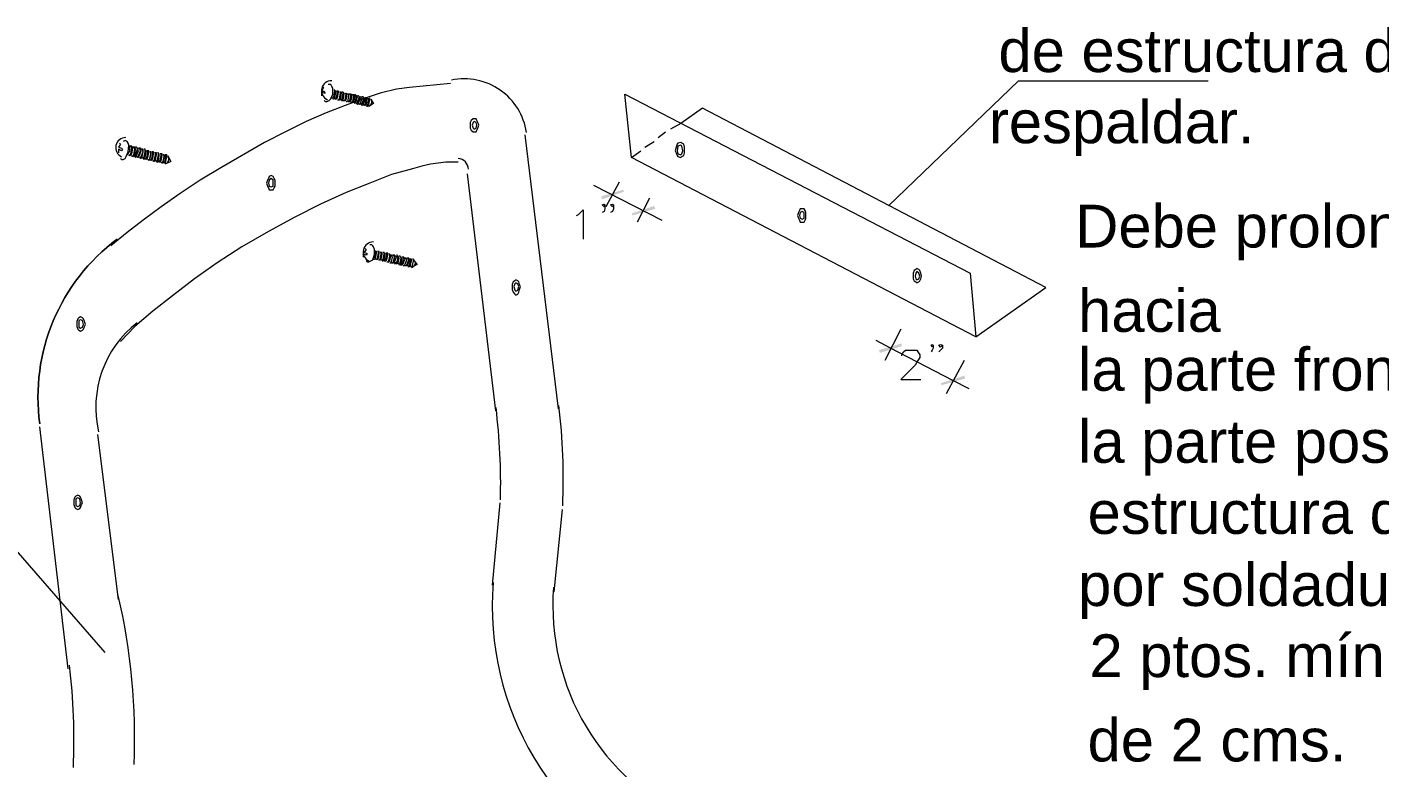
# Model space of a CAD drawing. Header units: inches. Extents: x 0.22 to 6.49, y 0.27 to 4.47.
# Drawn here: x 0.966 to 1.932, y 3.008 to 3.537 of the extents above; entities that cross this region are included whole.
import ezdxf

# ---------------------------------------------------------------- set-up
doc = ezdxf.new("R2010")
doc.units = ezdxf.units.IN
doc.header["$MEASUREMENT"] = 0
for name, color, linetype in [('PDF_PDF10_PDF9_PDF3_PDF5_0', 7, 'Continuous'), ('PDF_PDF10_PDF9_PDF3_PDF5_COTAS-01', 7, 'Continuous'), ('PDF_Texto', 7, 'Continuous')]:
    doc.layers.add(name, color=color, linetype=linetype)
doc.styles.add('PDF Arial', font='arial.ttf')

msp = doc.modelspace()

# ---------------------------------------------------------------- linework, layer by layer
at = {"layer": 'PDF_PDF10_PDF9_PDF3_PDF5_0', "lineweight": 18}
for points in [[(1.2681, 3.49635), (1.239, 3.49364), (1.22952, 3.49229), (1.21801, 3.48958), (1.20583, 3.48552), (1.19297, 3.48078), (1.17944, 3.47537), (1.16522, 3.46928), (1.15033, 3.46183), (1.13544, 3.45439), (1.10431, 3.43611), (1.08942, 3.42732), (1.07521, 3.41784), (1.06167, 3.40836), (1.04881, 3.39889), (1.03731, 3.39009), (1.0258, 3.38062)], [(1.34525, 3.26421), (1.32156, 3.4598)], [(1.27351, 3.44017), (1.26945, 3.44017), (1.26471, 3.44017), (1.2593, 3.4395), (1.25388, 3.43882), (1.24779, 3.43747), (1.24103, 3.43544), (1.22614, 3.43138), (1.21057, 3.42528), (1.19365, 3.41852), (1.17538, 3.4104), (1.1571, 3.40092), (1.13815, 3.39077), (1.1192, 3.37994), (1.1016, 3.36843), (1.08536, 3.35693), (1.0698, 3.34475), (1.05558, 3.33392), (1.04272, 3.32309), (1.03257, 3.31226)], [(1.30058, 3.26285), (1.28028, 3.43205)], [(0.99535, 3.07876), (0.97504, 3.25135)], [(1.03122, 3.12817), (1.01633, 3.24593)], [(1.30329, 3.1972), (1.29788, 3.13832)], [(1.34796, 3.19247), (1.34187, 3.13358)]]:
    msp.add_lwpolyline(points, dxfattribs=at)
at = {"layer": 'PDF_PDF10_PDF9_PDF3_PDF5_0', "lineweight": 13}
msp.add_lwpolyline([(1.58078, 3.40904), (1.6735, 3.49838), (1.80886, 3.49838)], dxfattribs=at)
at = {"layer": 'PDF_PDF10_PDF9_PDF3_PDF5_0', "lineweight": 5}
for points in [[(1.17673, 3.49432), (1.17741, 3.49364), (1.17605, 3.49093), (1.17808, 3.49093), (1.17876, 3.48958), (1.17808, 3.48958), (1.17605, 3.49026), (1.17605, 3.48755)], [(1.17808, 3.48417), (1.17876, 3.48349), (1.18011, 3.48349), (1.18147, 3.48417), (1.18282, 3.48552), (1.18417, 3.4889), (1.18417, 3.49296), (1.1835, 3.49432), (1.18282, 3.49567), (1.18214, 3.49567), (1.18079, 3.49567)], [(1.18282, 3.4862), (1.1835, 3.48687), (1.18417, 3.4889), (1.18417, 3.49093), (1.18417, 3.49161)], [(1.1835, 3.4862), (1.18417, 3.4862), (1.18485, 3.48687), (1.18553, 3.49093), (1.18553, 3.49161), (1.18485, 3.49161)], [(1.18417, 3.48552), (1.18485, 3.48552), (1.18553, 3.4862), (1.1862, 3.49026), (1.1862, 3.49093), (1.18553, 3.49093)], [(1.18553, 3.48552), (1.1862, 3.48552), (1.18688, 3.4862), (1.18756, 3.49026), (1.18756, 3.49093), (1.18688, 3.49093)], [(1.1862, 3.48552), (1.18688, 3.48552), (1.18756, 3.4862), (1.18824, 3.49026), (1.18824, 3.49093), (1.18756, 3.49093)], [(1.18756, 3.48484), (1.18824, 3.48484), (1.18891, 3.48552), (1.18959, 3.48958), (1.18959, 3.49026), (1.18891, 3.49026)], [(1.18824, 3.48484), (1.18891, 3.48484), (1.18959, 3.48552), (1.19027, 3.48958), (1.19027, 3.49026), (1.18959, 3.49026)], [(1.19027, 3.48417), (1.19094, 3.48417), (1.19162, 3.48484), (1.1923, 3.4889), (1.1923, 3.48958), (1.19162, 3.48958)], [(1.19162, 3.48417), (1.1923, 3.48417), (1.19297, 3.48484), (1.19365, 3.4889), (1.19297, 3.48958)], [(1.1923, 3.48417), (1.19297, 3.48417), (1.19365, 3.48484), (1.19433, 3.4889), (1.19365, 3.48958)], [(1.19365, 3.48349), (1.19433, 3.48349), (1.195, 3.48417), (1.19568, 3.48823), (1.195, 3.4889), (1.19433, 3.4889)], [(1.195, 3.48349), (1.19568, 3.48349), (1.19636, 3.48417), (1.19703, 3.48823), (1.19636, 3.4889), (1.19568, 3.4889)], [(1.19703, 3.48349), (1.19703, 3.48281), (1.19839, 3.48349), (1.19906, 3.48755), (1.19839, 3.48823), (1.19771, 3.48823)], [(1.19771, 3.48281), (1.19906, 3.48349), (1.19974, 3.48755), (1.19906, 3.48823), (1.19839, 3.48823), (1.19906, 3.48823), (1.19974, 3.48755), (1.19906, 3.48349)], [(1.19771, 3.48349), (1.19771, 3.48281), (1.19906, 3.48349), (1.19906, 3.48281), (1.20042, 3.48349), (1.20109, 3.48755), (1.20042, 3.48823), (1.19974, 3.48823)], [(1.19974, 3.48281), (1.19974, 3.48214), (1.20042, 3.48281), (1.20177, 3.48687), (1.20109, 3.48755), (1.20042, 3.48755)], [(1.20042, 3.48281), (1.20109, 3.48214), (1.20177, 3.48281), (1.20312, 3.48687), (1.20245, 3.48755), (1.20177, 3.48755)], [(1.20109, 3.48214), (1.20177, 3.48146), (1.20245, 3.48214), (1.2038, 3.4862), (1.20312, 3.48687), (1.20245, 3.48687)], [(1.20245, 3.48214), (1.20312, 3.48146), (1.2038, 3.48214), (1.20516, 3.4862), (1.20448, 3.48687), (1.2038, 3.48687)], [(1.2038, 3.48214), (1.20448, 3.48146), (1.20516, 3.48214), (1.20651, 3.4862), (1.20583, 3.48687), (1.20516, 3.48687)], [(1.20448, 3.48146), (1.20516, 3.48078), (1.20583, 3.48146), (1.20719, 3.48552), (1.20651, 3.4862), (1.20583, 3.4862)], [(1.20583, 3.48146), (1.20651, 3.48078), (1.20719, 3.48146), (1.20786, 3.48552), (1.20786, 3.4862), (1.20719, 3.4862)], [(1.20854, 3.48078), (1.20922, 3.48011), (1.20989, 3.48146), (1.21057, 3.48484), (1.21057, 3.4862), (1.20989, 3.48552)], [(1.20786, 3.48078), (1.20854, 3.48011), (1.20922, 3.48146), (1.20989, 3.48484), (1.20989, 3.48552), (1.20922, 3.48552)], [(1.21125, 3.48552), (1.21328, 3.48214), (1.20989, 3.48011)], [(1.21057, 3.48078), (1.21125, 3.48146), (1.21192, 3.48281), (1.21192, 3.48417), (1.21125, 3.48484)], [(1.21125, 3.48146), (1.21192, 3.48281), (1.21192, 3.48417)], [(1.03189, 3.45371), (1.03257, 3.45303), (1.03122, 3.451), (1.03325, 3.45033), (1.03392, 3.44965), (1.03325, 3.4483), (1.03122, 3.44965), (1.03122, 3.44694)], [(1.03257, 3.44288), (1.03325, 3.4422), (1.0346, 3.4422), (1.03596, 3.44288), (1.03663, 3.44424), (1.03799, 3.44762), (1.03866, 3.45236), (1.03799, 3.45371), (1.03731, 3.45506), (1.03596, 3.45574), (1.0346, 3.45506)], [(1.03731, 3.44559), (1.03866, 3.44694), (1.03934, 3.4483), (1.03934, 3.451), (1.03866, 3.45236)], [(1.03866, 3.44559), (1.03866, 3.44491), (1.04002, 3.44627), (1.04069, 3.45033), (1.04002, 3.45168), (1.03934, 3.45168)], [(1.03934, 3.44559), (1.03934, 3.44491), (1.04069, 3.44627), (1.04137, 3.45033), (1.04069, 3.45168), (1.04002, 3.45168)], [(1.04069, 3.44491), (1.04069, 3.44424), (1.04205, 3.44559), (1.04272, 3.44965), (1.04205, 3.451), (1.04137, 3.451)], [(1.04137, 3.44491), (1.04137, 3.44424), (1.04272, 3.44559), (1.0434, 3.44965), (1.04272, 3.451), (1.04205, 3.451)], [(1.04205, 3.44491), (1.04272, 3.44424), (1.0434, 3.44559), (1.04475, 3.44965), (1.04408, 3.451), (1.0434, 3.451)], [(1.04272, 3.44424), (1.0434, 3.44356), (1.04408, 3.44491), (1.04543, 3.4483), (1.04475, 3.45033), (1.04408, 3.45033)], [(1.04475, 3.44424), (1.04543, 3.44356), (1.04611, 3.44491), (1.04746, 3.4483), (1.04678, 3.45033), (1.04611, 3.45033)], [(1.04611, 3.44356), (1.04678, 3.44288), (1.04746, 3.44424), (1.04881, 3.44762), (1.04814, 3.44965), (1.04746, 3.44965)], [(1.04678, 3.44356), (1.04746, 3.44288), (1.04814, 3.44424), (1.04881, 3.44762), (1.04881, 3.44965), (1.04814, 3.44965)], [(1.04814, 3.44356), (1.04881, 3.44288), (1.04949, 3.44424), (1.05017, 3.44762), (1.05017, 3.44965), (1.04949, 3.44965)], [(1.04881, 3.44288), (1.04949, 3.4422), (1.05017, 3.44356), (1.05084, 3.44694), (1.05084, 3.4483), (1.05017, 3.4483)], [(1.05084, 3.44288), (1.05152, 3.4422), (1.0522, 3.44356), (1.05288, 3.44694), (1.05288, 3.4483), (1.0522, 3.4483)], [(1.05355, 3.4422), (1.05423, 3.44153), (1.05491, 3.44288), (1.05558, 3.44627), (1.05558, 3.44762), (1.05491, 3.44762)], [(1.05423, 3.4422), (1.05491, 3.44153), (1.05558, 3.44288), (1.05626, 3.44627), (1.05626, 3.44762), (1.05558, 3.44762)], [(1.05558, 3.44153), (1.05626, 3.44085), (1.05694, 3.4422), (1.05761, 3.44559), (1.05761, 3.44694), (1.05694, 3.44694)], [(1.05626, 3.44153), (1.05694, 3.44085), (1.05761, 3.4422), (1.05829, 3.44559), (1.05829, 3.44694), (1.05761, 3.44694)], [(1.05761, 3.44153), (1.05829, 3.44085), (1.05897, 3.4422), (1.05964, 3.44559), (1.05964, 3.44694), (1.05897, 3.44694)], [(1.05829, 3.44085), (1.05897, 3.44017), (1.05964, 3.44153), (1.06032, 3.44491), (1.06032, 3.44627), (1.05964, 3.44627)], [(1.05964, 3.44085), (1.06032, 3.44017), (1.061, 3.44153), (1.06167, 3.44491), (1.06167, 3.44627), (1.061, 3.44627)], [(1.06032, 3.44085), (1.061, 3.44017), (1.06167, 3.44153), (1.06235, 3.44491), (1.06235, 3.44627), (1.06167, 3.44627)], [(1.06303, 3.44017), (1.0637, 3.4395), (1.06438, 3.44085), (1.06506, 3.44424), (1.06506, 3.44559), (1.06438, 3.44559)], [(1.0637, 3.44017), (1.06438, 3.4395), (1.06506, 3.44085), (1.06573, 3.44424), (1.06573, 3.44559), (1.06506, 3.44559)], [(1.06641, 3.44491), (1.06844, 3.44085), (1.06438, 3.43882)], [(1.06573, 3.4395), (1.06641, 3.44017), (1.06709, 3.44153), (1.06709, 3.44288), (1.06641, 3.44424)], [(1.06641, 3.44085), (1.06709, 3.44153), (1.06709, 3.44288)], [(1.20786, 3.36979), (1.20922, 3.36911), (1.20989, 3.36911), (1.21125, 3.36979), (1.2126, 3.37046), (1.21395, 3.37452), (1.21395, 3.37791), (1.21328, 3.37994), (1.2126, 3.38062), (1.21192, 3.38129), (1.21057, 3.38129)], [(1.20719, 3.37859), (1.20786, 3.37791), (1.20651, 3.37588), (1.20854, 3.3752), (1.20854, 3.37452), (1.20786, 3.37385), (1.20583, 3.37452), (1.20583, 3.37249)], [(1.21328, 3.37182), (1.21395, 3.37249), (1.21463, 3.37452), (1.21463, 3.37588), (1.21463, 3.37723)], [(1.21328, 3.37114), (1.21395, 3.37114), (1.21463, 3.37182), (1.21531, 3.3752), (1.21531, 3.37656), (1.21463, 3.37656)], [(1.21463, 3.37114), (1.21531, 3.37114), (1.21598, 3.37182), (1.21666, 3.3752), (1.21666, 3.37656), (1.21598, 3.37656)], [(1.21531, 3.37114), (1.21598, 3.37114), (1.21666, 3.37182), (1.21734, 3.3752), (1.21734, 3.37656), (1.21666, 3.37656)], [(1.21666, 3.37046), (1.21734, 3.37046), (1.21801, 3.37114), (1.21869, 3.37452), (1.21869, 3.37588), (1.21801, 3.37588)], [(1.21734, 3.37046), (1.21801, 3.37046), (1.21869, 3.37114), (1.21937, 3.37452), (1.21937, 3.37588), (1.21869, 3.37588)], [(1.21869, 3.37046), (1.21937, 3.37046), (1.22004, 3.37114), (1.22072, 3.37452), (1.22072, 3.37588), (1.22004, 3.37588)], [(1.22072, 3.36979), (1.2214, 3.36979), (1.22208, 3.37046), (1.22275, 3.37385), (1.22275, 3.3752), (1.22208, 3.3752)], [(1.2214, 3.36979), (1.22208, 3.36979), (1.22275, 3.37046), (1.22343, 3.37385), (1.22343, 3.3752), (1.22275, 3.3752)], [(1.22275, 3.36911), (1.22343, 3.36911), (1.22411, 3.36979), (1.22478, 3.37317), (1.22478, 3.37452), (1.22411, 3.37452)], [(1.22343, 3.36911), (1.22411, 3.36911), (1.22478, 3.36979), (1.22546, 3.37317), (1.22478, 3.37452)], [(1.22478, 3.36843), (1.22546, 3.36843), (1.22614, 3.36911), (1.22681, 3.37249), (1.22614, 3.37385), (1.22546, 3.37385)], [(1.22681, 3.36843), (1.22749, 3.36843), (1.22817, 3.36911), (1.22952, 3.37249), (1.22817, 3.37385), (1.22749, 3.37385)], [(1.22817, 3.36843), (1.2302, 3.36911), (1.23087, 3.37249), (1.2302, 3.37385), (1.22952, 3.37385)], [(1.22817, 3.36776), (1.2302, 3.36843), (1.23087, 3.37182), (1.2302, 3.37317), (1.22952, 3.37317)], [(1.22952, 3.36776), (1.23087, 3.36843), (1.23155, 3.37182), (1.23087, 3.37317), (1.2302, 3.37317)], [(1.23087, 3.36776), (1.23223, 3.36843), (1.2329, 3.37182), (1.23223, 3.37317), (1.23155, 3.37317)], [(1.23155, 3.36708), (1.2329, 3.36776), (1.23358, 3.37114), (1.2329, 3.37249), (1.23223, 3.37249)], [(1.23223, 3.36708), (1.2329, 3.36708), (1.23358, 3.36776), (1.23493, 3.37114), (1.23426, 3.37249), (1.23358, 3.37249)], [(1.2329, 3.36708), (1.23358, 3.36708), (1.23426, 3.36776), (1.23561, 3.37114), (1.23493, 3.37249), (1.23426, 3.37249)], [(1.23426, 3.3664), (1.23493, 3.3664), (1.23561, 3.36708), (1.23696, 3.37046), (1.23629, 3.37182), (1.23561, 3.37182)], [(1.23561, 3.3664), (1.23629, 3.3664), (1.23696, 3.36708), (1.23832, 3.37046), (1.23764, 3.37182), (1.23696, 3.37182)], [(1.23629, 3.3664), (1.23696, 3.3664), (1.23764, 3.36708), (1.239, 3.37046), (1.23832, 3.37182), (1.23764, 3.37182)], [(1.23832, 3.36573), (1.239, 3.36573), (1.23967, 3.3664), (1.24035, 3.36979), (1.24035, 3.37114), (1.23967, 3.37114)], [(1.23967, 3.36573), (1.24035, 3.36573), (1.24103, 3.3664), (1.2417, 3.36979), (1.2417, 3.37114), (1.24103, 3.37114)], [(1.2417, 3.37046), (1.24441, 3.36708)], [(1.24035, 3.36505), (1.24441, 3.36776)], [(1.2417, 3.36573), (1.24238, 3.3664), (1.24306, 3.36776), (1.24306, 3.36843), (1.24238, 3.36979)], [(1.24238, 3.3664), (1.24306, 3.36776), (1.24306, 3.36911)]]:
    msp.add_lwpolyline(points, dxfattribs=at)
for points in [[(1.19094, 3.49026), (1.19162, 3.49026), (1.19162, 3.48958), (1.19094, 3.48552), (1.19027, 3.48484), (1.18959, 3.48484), (1.19027, 3.48484), (1.19094, 3.48552), (1.19162, 3.48958), (1.19162, 3.49026)], [(1.19636, 3.4889), (1.19703, 3.4889), (1.19771, 3.48823), (1.19703, 3.48417), (1.19636, 3.48349), (1.19568, 3.48349), (1.19636, 3.48349), (1.19703, 3.48417), (1.19771, 3.48823), (1.19703, 3.4889)], [(1.20786, 3.4862), (1.20854, 3.4862), (1.20854, 3.48552), (1.20786, 3.48146), (1.20719, 3.48078), (1.20651, 3.48146), (1.20719, 3.48078), (1.20786, 3.48146), (1.20854, 3.48552), (1.20854, 3.4862)], [(1.28502, 3.46183), (1.28637, 3.46183), (1.28705, 3.46319), (1.28772, 3.46454), (1.2884, 3.46657), (1.28772, 3.4686), (1.28705, 3.46995), (1.28637, 3.47131), (1.28502, 3.47131), (1.28434, 3.47131), (1.28299, 3.46995), (1.28231, 3.4686), (1.28231, 3.46657), (1.28231, 3.46454), (1.28299, 3.46319), (1.28434, 3.46183)], [(1.28502, 3.46928), (1.28434, 3.4686), (1.28366, 3.46657), (1.28434, 3.46454), (1.28502, 3.46386), (1.28637, 3.46454), (1.28705, 3.46657), (1.28637, 3.4686)], [(1.04543, 3.45033), (1.04611, 3.45033), (1.04678, 3.4483), (1.04543, 3.44491), (1.04475, 3.44356), (1.04408, 3.44424), (1.04475, 3.44356), (1.04543, 3.44491), (1.04678, 3.4483), (1.04611, 3.45033)], [(1.05152, 3.4483), (1.0522, 3.4483), (1.0522, 3.44694), (1.05152, 3.44356), (1.05084, 3.4422), (1.05017, 3.44288), (1.05084, 3.4422), (1.05152, 3.44356), (1.0522, 3.44694), (1.0522, 3.4483)], [(1.05355, 3.44762), (1.05423, 3.44762), (1.05423, 3.44627), (1.05355, 3.44288), (1.05288, 3.44153), (1.0522, 3.4422), (1.05288, 3.44153), (1.05355, 3.44288), (1.05423, 3.44627), (1.05423, 3.44762)], [(1.43256, 3.44356), (1.43324, 3.44424), (1.43459, 3.44491), (1.43527, 3.44694), (1.43527, 3.4483), (1.43527, 3.451), (1.43459, 3.45303), (1.43324, 3.45371), (1.43256, 3.45439), (1.43053, 3.45371), (1.42985, 3.45303), (1.42918, 3.451), (1.4285, 3.4483), (1.42918, 3.44694), (1.42985, 3.44491), (1.43053, 3.44424)], [(1.43256, 3.45236), (1.43053, 3.45168), (1.42985, 3.4483), (1.43053, 3.44627), (1.43256, 3.44559), (1.43324, 3.44627), (1.43391, 3.4483), (1.43324, 3.45168)], [(1.06303, 3.44559), (1.0637, 3.44559), (1.0637, 3.44424), (1.06303, 3.44085), (1.06235, 3.4395), (1.06167, 3.44017), (1.06235, 3.4395), (1.06303, 3.44085), (1.0637, 3.44424), (1.0637, 3.44559)], [(1.14018, 3.42055), (1.14154, 3.42055), (1.14221, 3.4219), (1.14289, 3.42325), (1.14289, 3.42528), (1.14289, 3.42732), (1.14221, 3.42867), (1.14154, 3.43002), (1.14018, 3.4307), (1.13883, 3.43002), (1.13815, 3.42867), (1.13748, 3.42732), (1.1368, 3.42528), (1.13748, 3.42325), (1.13815, 3.4219), (1.13883, 3.42055)], [(1.14018, 3.42867), (1.13883, 3.42732), (1.13815, 3.42528), (1.13883, 3.42325), (1.14018, 3.42258), (1.14154, 3.42325), (1.14154, 3.42528), (1.14154, 3.42732)], [(1.51919, 3.39754), (1.52054, 3.39754), (1.52122, 3.39889), (1.5219, 3.40024), (1.5219, 3.40227), (1.5219, 3.4043), (1.52122, 3.40566), (1.52054, 3.40701), (1.51919, 3.40701), (1.51784, 3.40701), (1.51716, 3.40566), (1.51648, 3.4043), (1.51581, 3.40227), (1.51648, 3.40024), (1.51716, 3.39889), (1.51784, 3.39754)], [(1.51919, 3.40498), (1.51784, 3.4043), (1.51716, 3.40227), (1.51784, 3.40024), (1.51919, 3.39957), (1.52054, 3.40024), (1.52054, 3.40227), (1.52054, 3.4043)], [(1.22072, 3.3752), (1.2214, 3.3752), (1.2214, 3.37385), (1.22072, 3.37046), (1.22004, 3.36979), (1.21937, 3.36979), (1.22004, 3.36979), (1.22072, 3.37046), (1.2214, 3.37385), (1.2214, 3.3752)], [(1.22681, 3.37385), (1.22749, 3.37385), (1.22817, 3.37249), (1.22749, 3.36911), (1.22681, 3.36843), (1.22614, 3.36843), (1.22681, 3.36843), (1.22749, 3.36911), (1.22817, 3.37249), (1.22749, 3.37385)], [(1.239, 3.37114), (1.23967, 3.37114), (1.23967, 3.36979), (1.239, 3.3664), (1.23832, 3.36573), (1.23764, 3.36573), (1.23832, 3.36573), (1.239, 3.3664), (1.23967, 3.36979), (1.23967, 3.37114)], [(1.60108, 3.35422), (1.60244, 3.3549), (1.60311, 3.35557), (1.60379, 3.35693), (1.60447, 3.35896), (1.60379, 3.36099), (1.60311, 3.36302), (1.60244, 3.3637), (1.60108, 3.36437), (1.60041, 3.3637), (1.59905, 3.36302), (1.59838, 3.36099), (1.59838, 3.35896), (1.59838, 3.35693), (1.59905, 3.35557), (1.60041, 3.3549)], [(1.60108, 3.36234), (1.60041, 3.36099), (1.59973, 3.35896), (1.60041, 3.35693), (1.60108, 3.35625), (1.60244, 3.35693), (1.60311, 3.35896), (1.60244, 3.36099)], [(1.3148, 3.34542), (1.31615, 3.3461), (1.31683, 3.34745), (1.3175, 3.34948), (1.31818, 3.35151), (1.3175, 3.35287), (1.31683, 3.3549), (1.31615, 3.35557), (1.3148, 3.35625), (1.31412, 3.35557), (1.31277, 3.3549), (1.31209, 3.35287), (1.31209, 3.35151), (1.31209, 3.34948), (1.31277, 3.34745), (1.31412, 3.3461)], [(1.3148, 3.35422), (1.31412, 3.35354), (1.31344, 3.35151), (1.31412, 3.34881), (1.3148, 3.34813), (1.31615, 3.34881), (1.31683, 3.35151), (1.31615, 3.35354)], [(1.00415, 3.3197), (1.0055, 3.32038), (1.00618, 3.32106), (1.00685, 3.32309), (1.00753, 3.32444), (1.00685, 3.32647), (1.00618, 3.3285), (1.0055, 3.32918), (1.00415, 3.32986), (1.00279, 3.32918), (1.00212, 3.3285), (1.00144, 3.32647), (1.00144, 3.32444), (1.00144, 3.32309), (1.00212, 3.32106), (1.00279, 3.32038)], [(1.00415, 3.32783), (1.00279, 3.32715), (1.00279, 3.32444), (1.00279, 3.32241), (1.00415, 3.32173), (1.0055, 3.32241), (1.00618, 3.32444), (1.0055, 3.32715)], [(1.00212, 3.19247), (1.00347, 3.19314), (1.00415, 3.19382), (1.00482, 3.19585), (1.0055, 3.1972), (1.00482, 3.19923), (1.00415, 3.20126), (1.00347, 3.20194), (1.00212, 3.20262), (1.00076, 3.20194), (1.00008, 3.20126), (0.99941, 3.19923), (0.99941, 3.1972), (0.99941, 3.19585), (1.00008, 3.19382), (1.00076, 3.19314)], [(1.00212, 3.20059), (1.00076, 3.19991), (1.00076, 3.1972), (1.00076, 3.19517), (1.00212, 3.1945), (1.00347, 3.19517), (1.00415, 3.1972), (1.00347, 3.19991)]]:
    msp.add_lwpolyline(points, close=True, dxfattribs=at)
at = {"layer": 'PDF_PDF10_PDF9_PDF3_PDF5_0', "lineweight": 18}
msp.add_lwpolyline([(1.03028, 3.38533, 0.273438), (0.975, 3.25354, -0.273438)], format="xyb", close=True, dxfattribs=at)
at = {"layer": 'PDF_PDF10_PDF9_PDF3_PDF5_0', "lineweight": 5}
for centre in [(1.18316, 3.49127), (1.03629, 3.45066), (1.21294, 3.37622)]:
    msp.add_arc(centre, 0.00711, 88.57685, 246.13074, dxfattribs=at)
at = {"layer": 'PDF_PDF10_PDF9_PDF3_PDF5_0', "lineweight": 18}
for centre, radius, start, end in [((1.27791, 3.45473), 0.04501, 8.58, 101.61335), ((1.27317, 3.4351), 0.00778, 1.02128, 86.12241), ((1.09179, 3.26522), 0.07682, 128.06207, 193.09573), ((0.85289, 3.2104), 0.45108, 358.58275, 6.95993), ((0.89823, 3.21379), 0.45041, 357.61588, 6.72914), ((1.51005, 3.12377), 0.21218, 175.5615, 245.90154), ((0.59231, 3.02902), 0.45041, 357.61594, 13.09021), ((1.51005, 3.12377), 0.16886, 175.5615, 245.90144), ((0.54899, 3.02766), 0.45041, 357.5171, 6.82245)]:
    msp.add_arc(centre, radius, start, end, dxfattribs=at)
at = {"layer": 'PDF_PDF10_PDF9_PDF3_PDF5_0', "transparency": 33554559}
for points in [[(1.39128, 3.42055), (1.37639, 3.41378), (1.37571, 3.41581)], [(1.39195, 3.41919), (1.39128, 3.42055), (1.37639, 3.41378)], [(1.39737, 3.40363), (1.39804, 3.40227), (1.41361, 3.40904)], [(1.39804, 3.40227), (1.41361, 3.40904), (1.41429, 3.40701)], [(1.57401, 3.30617), (1.57469, 3.30414), (1.59025, 3.31091)], [(1.57469, 3.30414), (1.59025, 3.31091), (1.59025, 3.30888)], [(1.63492, 3.28789), (1.61868, 3.28113), (1.618, 3.28248)], [(1.6356, 3.28586), (1.63492, 3.28789), (1.61868, 3.28113)]]:
    msp.add_solid(points, dxfattribs=at)
at = {"layer": 'PDF_PDF10_PDF9_PDF3_PDF5_COTAS-01', "lineweight": 18}
for points in [[(1.39737, 3.44356), (1.39263, 3.4889), (1.63898, 3.36099), (1.64304, 3.31564), (1.69313, 3.35084), (1.44813, 3.47875), (1.43256, 3.46792), (1.42512, 3.46386)], [(1.41632, 3.45777), (1.42173, 3.46183)], [(1.64304, 3.31564), (1.39737, 3.44356), (1.40413, 3.4483)], [(1.40684, 3.451), (1.41361, 3.45506)], [(1.37842, 3.40972), (1.37774, 3.40836), (1.37639, 3.40972), (1.37774, 3.4104), (1.37842, 3.40972), (1.37842, 3.40701), (1.37774, 3.40498), (1.37639, 3.4043)], [(1.38451, 3.40972), (1.38383, 3.40836), (1.38248, 3.40972), (1.38383, 3.4104), (1.38451, 3.40972), (1.38451, 3.40701), (1.38383, 3.40498), (1.38248, 3.4043)], [(1.35811, 3.40227), (1.35947, 3.40295), (1.36285, 3.40633), (1.36285, 3.38535)], [(1.59025, 3.30211), (1.59025, 3.30278), (1.59161, 3.30481), (1.59296, 3.30617), (1.59499, 3.30617), (1.59905, 3.30617), (1.60108, 3.30617), (1.60176, 3.30481), (1.60311, 3.30278), (1.60311, 3.30075), (1.60176, 3.29872), (1.59973, 3.29534), (1.58958, 3.28519), (1.60379, 3.28519)], [(1.61259, 3.30955), (1.61191, 3.3082), (1.61124, 3.30955), (1.61191, 3.31023), (1.61259, 3.30955), (1.61259, 3.30752), (1.61191, 3.30617), (1.61124, 3.30481)], [(1.61936, 3.30955), (1.618, 3.3082), (1.61665, 3.30955), (1.618, 3.31023), (1.61936, 3.30955), (1.61936, 3.30752), (1.618, 3.30617), (1.61665, 3.30481)]]:
    msp.add_lwpolyline(points, dxfattribs=at)
at = {"layer": 'PDF_PDF10_PDF9_PDF3_PDF5_COTAS-01', "lineweight": 13}
for points in [[(1.37029, 3.42393), (1.41902, 3.39889)], [(1.38857, 3.42596), (1.37909, 3.40836)], [(1.41023, 3.41446), (1.40143, 3.39754)], [(1.63831, 3.27842), (1.6268, 3.28451), (1.58213, 3.30752), (1.57198, 3.31294)], [(1.58958, 3.32106), (1.57807, 3.29872)], [(1.63492, 3.29872), (1.62206, 3.27504)], [(1.02174, 3.09027), (0.95812, 3.16336), (0.6759, 3.16336)]]:
    msp.add_lwpolyline(points, dxfattribs=at)

# ---------------------------------------------------------------- texts
at = {"layer": 'PDF_Texto', "attachment_point": 7, "style": 'PDF Arial'}
for s, insert, char_height in [('de estructura de asiento y', (1.65929, 3.49536), 0.0305064), ('respaldar.', (1.65252, 3.4446), 0.030506), ('Debe prolongarse 2"', (1.71411, 3.37015), 0.0305064), ('hacia', (1.71614, 3.31871), 0.030506), ('la parte frontal y 1" hacia', (1.71614, 3.26795), 0.0305064), ('la parte posterior de la', (1.71614, 3.21652), 0.0305064), ('estructura de las patas,', (1.72291, 3.16576), 0.0305064), ('por soldadura MIG en', (1.71614, 3.11432), 0.0305064), ('2 ptos. mín. cordón', (1.72426, 3.06356), 0.0305064), ('de 2 cms.', (1.72291, 3.01212), 0.030506)]:
    msp.add_mtext(s, dxfattribs=dict(at, insert=insert, char_height=char_height))

doc.saveas('drawing.dxf')
